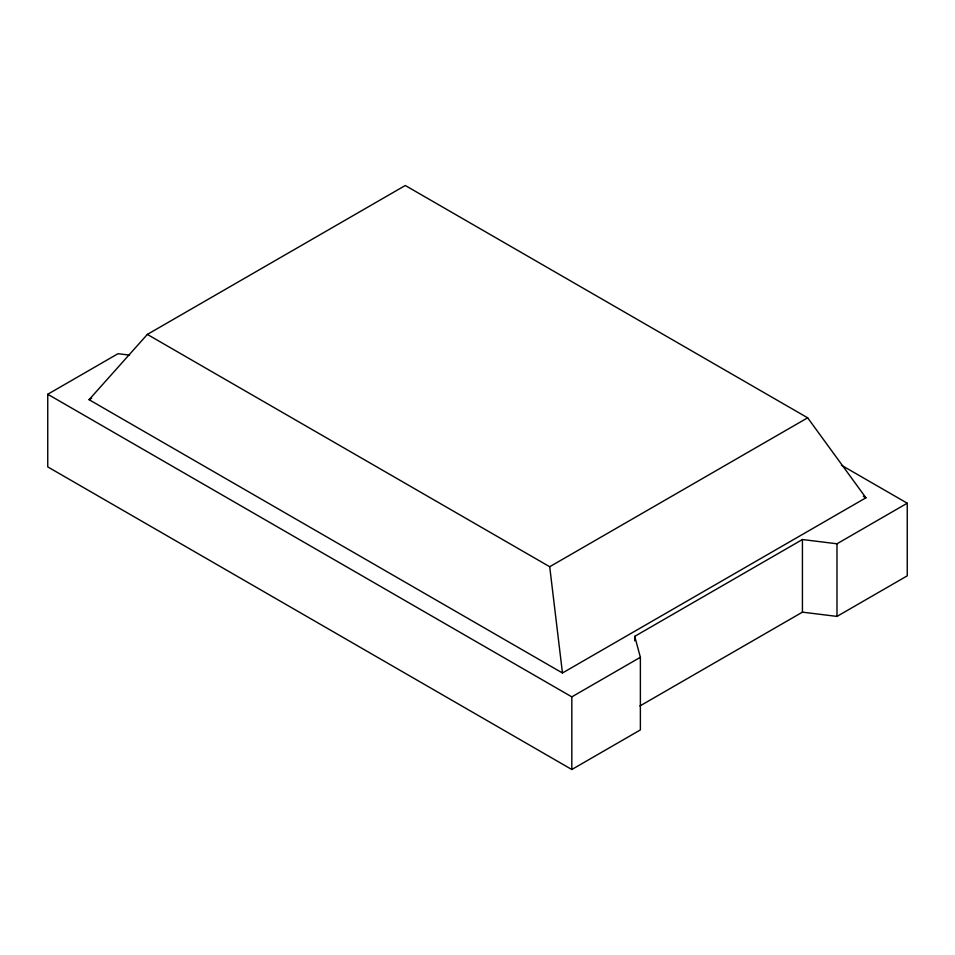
<?xml version="1.0" encoding="UTF-8"?>
<svg xmlns="http://www.w3.org/2000/svg" width="955" height="955" viewBox="0 0 955 955"><rect width="100%" height="100%" fill="white"/><g stroke="black" fill="none" stroke-linecap="round" stroke-linejoin="round"><path stroke-width="1.43" d="M89.078 399.691L147.345 334.417L405.29 185.497L807.655 417.813L865.922 497.794L562.459 672.989L89.078 399.691L91.668 398.199M639.874 705.996L802.427 612.155L836.986 616.405L907.25 575.841L907.25 503.213L836.986 543.789L802.427 539.527L634.717 636.352L640.375 657.291L640.375 729.918L571.818 769.503L47.75 466.888L47.75 394.26L118.014 353.696L129.534 355.117M147.345 334.417L549.71 566.733L807.655 417.813M571.818 769.503L571.818 696.875L640.375 657.291M841.415 465.204L907.25 503.213M863.332 496.302L865.922 497.794M47.75 394.26L571.818 696.875M549.71 566.733L562.459 672.989M836.986 543.789L836.986 616.405M802.427 539.527L802.427 612.155M634.717 636.352L634.717 640.805"/></g></svg>
